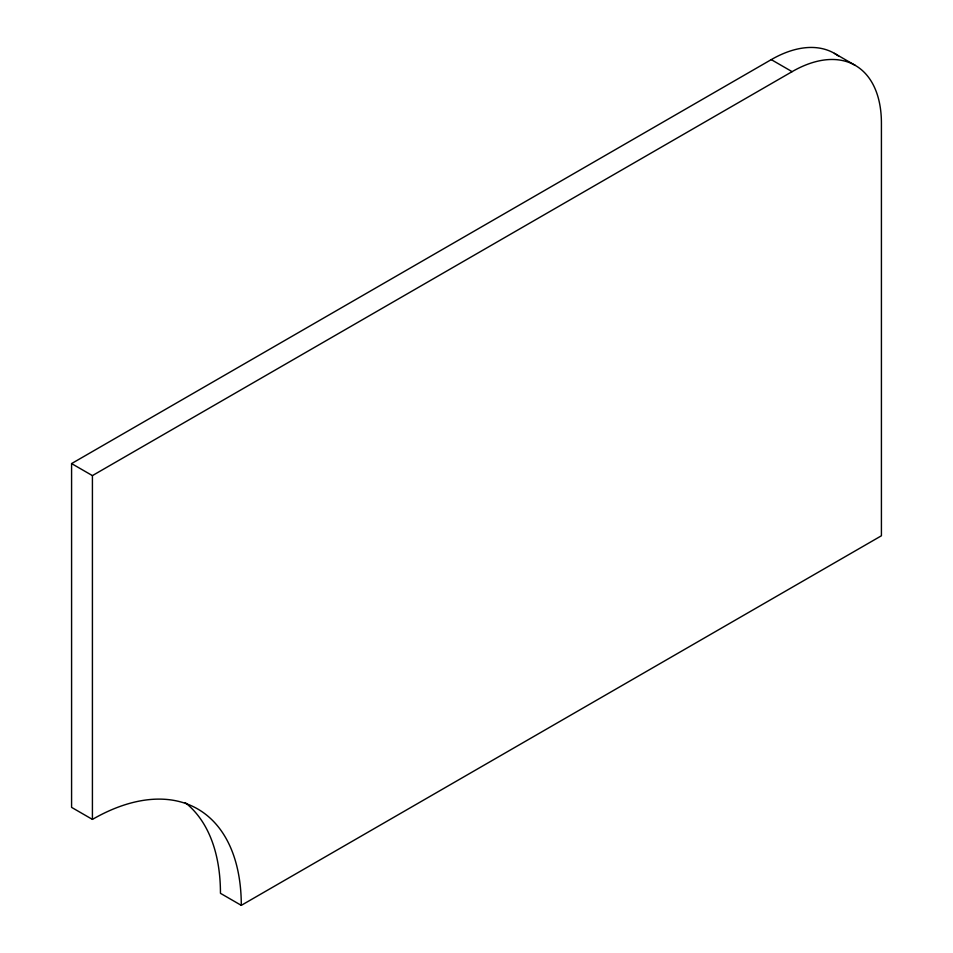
<?xml version="1.0" encoding="UTF-8"?>
<svg xmlns="http://www.w3.org/2000/svg" width="953" height="953" viewBox="0 0 953 953"><rect width="100%" height="100%" fill="white"/><g stroke="black" fill="none" stroke-linecap="round" stroke-linejoin="round"><path stroke-width="1.43" d="M771.263 59.622L792.098 71.654A126.32 72.928 -60 0 1 881.418 123.223L881.418 535.777L241.288 905.35A210.53 121.555 -60 0 0 92.417 819.401L71.582 807.37L71.582 463.575L771.263 59.622A126.32 72.928 -60 0 1 838.962 56.394M71.582 463.575L92.417 475.607L792.098 71.654M834.411 53.356L855.258 65.388M241.288 905.35L220.453 893.318A210.53 121.555 -60 0 0 185.239 802.629M92.417 475.607L92.417 819.401"/></g></svg>
